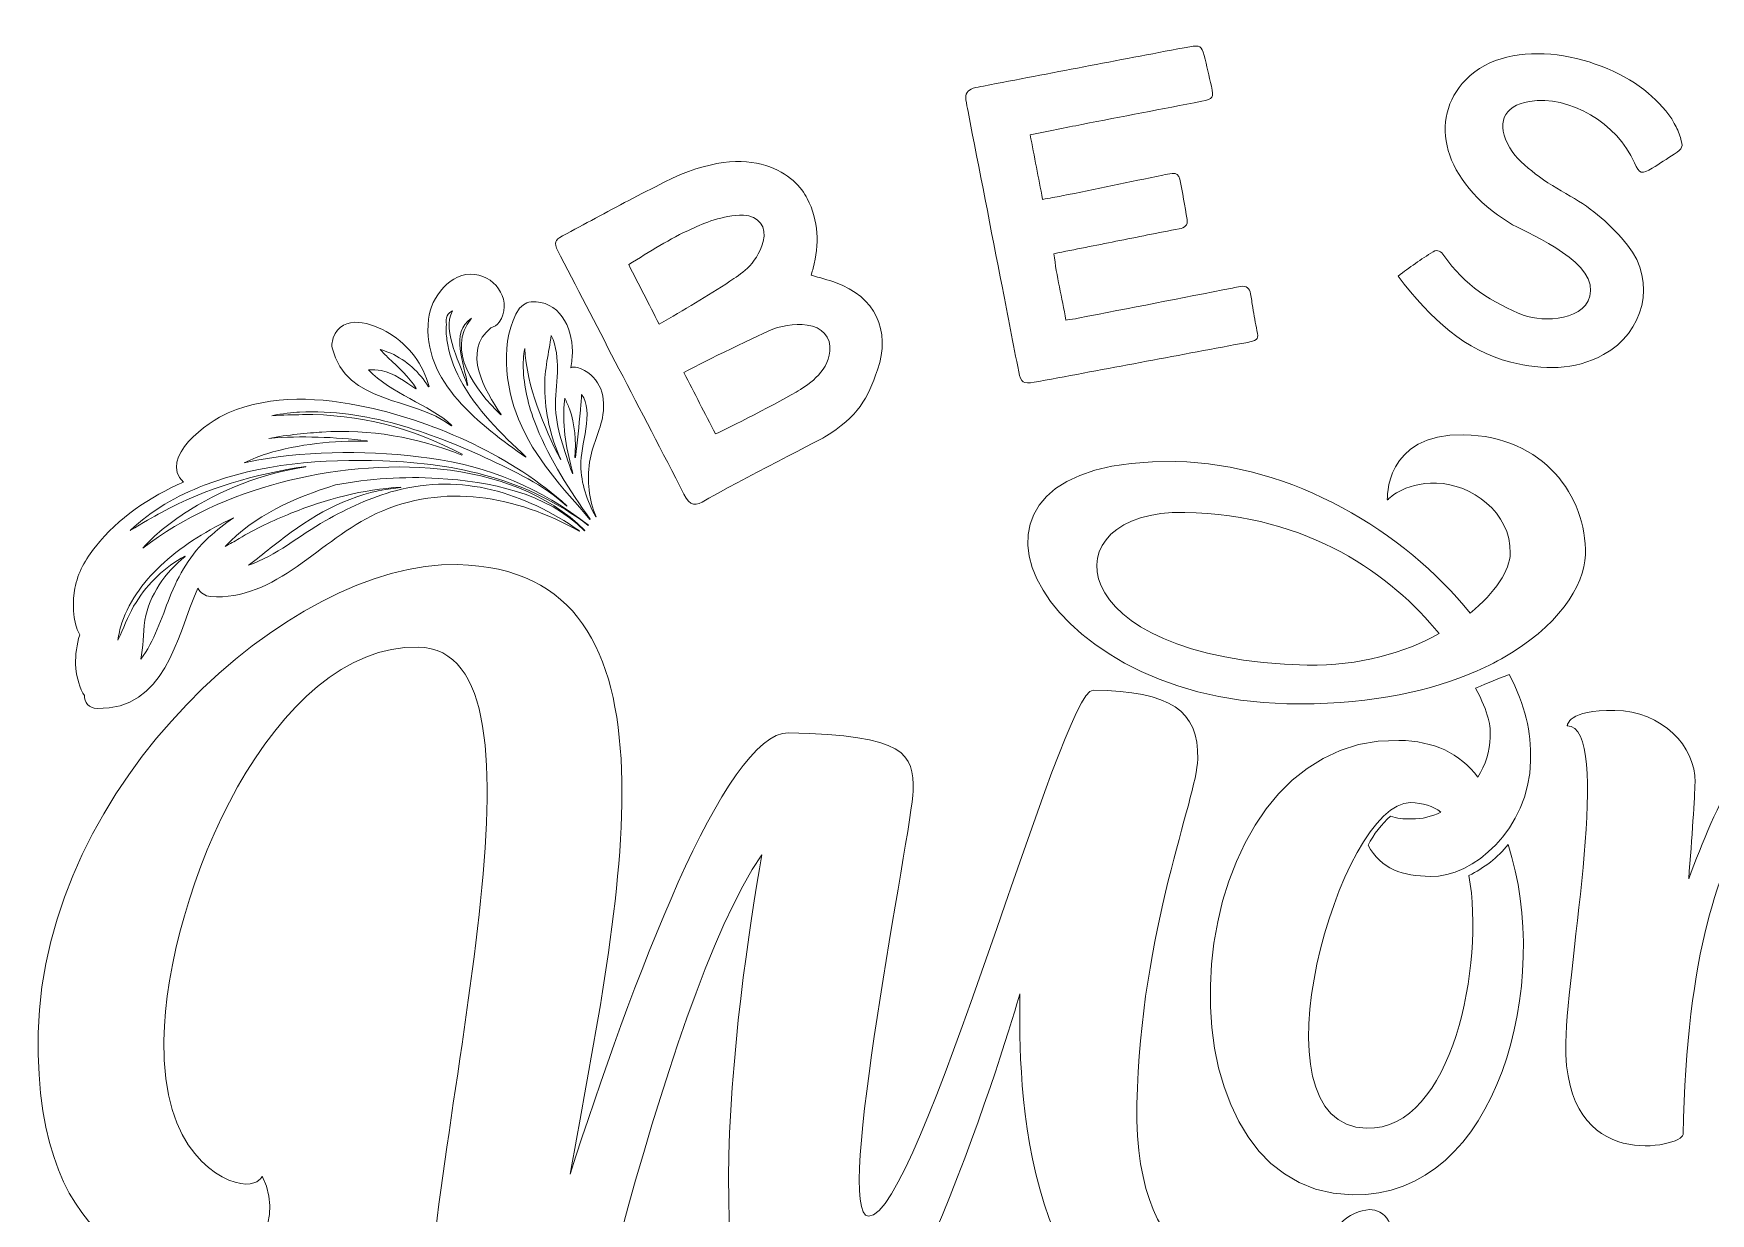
# Model space of a CAD drawing. Header units: millimetres. Extents: x -423 to 423, y -251 to 251.
# Drawn here: x -168.35 to -122.56, y -217.66 to -185.45 of the extents above; entities that cross this region are included whole.
import ezdxf

# ---------------------------------------------------------------- set-up
doc = ezdxf.new("R2010")
doc.units = ezdxf.units.MM
doc.header["$MEASUREMENT"] = 0
doc.layers.add('Layer 1', color=7, linetype='Continuous')

msp = doc.modelspace()

# ---------------------------------------------------------------- linework, layer by layer
at = {"layer": 'Layer 1', "color": 1, "lineweight": 5}
for points, knots in [([(-128.0133, -194.418), (-127.1181, -194.6416), (-126.2847, -194.6533), (-125.4754, -194.212), (-124.3801, -193.6141), (-124.0122, -192.2353), (-124.8205, -191.2258), (-125.2595, -190.6777), (-125.7801, -190.2367), (-126.3858, -189.8864), (-126.7123, -189.6971), (-127.045, -189.5103), (-127.3408, -189.2788), (-127.6013, -189.0755), (-127.8755, -188.847), (-128.0358, -188.5676), (-128.4087, -187.9197), (-128.2448, -187.4265), (-127.4986, -187.3013), (-126.4188, -187.1198), (-125.1046, -187.9017), (-124.6323, -188.9806), (-124.5023, -189.2774), (-124.4285, -189.3006), (-124.1458, -189.1249), (-123.9444, -188.9993), (-123.7446, -188.8703), (-123.5461, -188.7396), (-123.3146, -188.5871), (-123.2966, -188.5477), (-123.3793, -188.2885), (-123.4218, -188.1556), (-123.479, -188.0258), (-123.5446, -187.9028), (-123.7208, -187.5736), (-123.9785, -187.3156), (-124.2613, -187.0753), (-125.4712, -186.0494), (-128.0111, -185.4504), (-129.2408, -186.7123), (-130.2827, -187.7815), (-129.8673, -189.4885), (-128.0472, -190.6198), (-127.6825, -190.8496), (-125.7832, -191.5839), (-125.8295, -192.472), (-125.8735, -193.3151), (-127.1625, -193.3318), (-127.6456, -193.1439), (-128.5086, -192.8083), (-129.2943, -192.3118), (-129.8356, -191.5123), (-129.9106, -191.4019), (-130.0041, -191.3299), (-130.1329, -191.4087), (-130.4617, -191.6103), (-130.7759, -191.8328), (-131.0895, -192.0757), (-130.1769, -193.2601), (-129.2516, -194.1086), (-128.0133, -194.418)], [0, 0, 0, 0, 0.05, 0.05, 0.05, 0.1, 0.1, 0.1, 0.15, 0.15, 0.15, 0.2, 0.2, 0.2, 0.25, 0.25, 0.25, 0.3, 0.3, 0.3, 0.35, 0.35, 0.35, 0.4, 0.4, 0.4, 0.45, 0.45, 0.45, 0.5, 0.5, 0.5, 0.55, 0.55, 0.55, 0.6, 0.6, 0.6, 0.65, 0.65, 0.65, 0.7, 0.7, 0.7, 0.75, 0.75, 0.75, 0.8, 0.8, 0.8, 0.85, 0.85, 0.85, 0.9, 0.9, 0.9, 0.95, 0.95, 0.95, 1, 1, 1, 1]), ([(-142.8318, -187.5786), (-142.5191, -189.1824), (-142.2063, -190.786), (-141.8937, -192.3902), (-141.7445, -193.1553), (-141.5985, -193.9215), (-141.4467, -194.686), (-141.388, -194.9807), (-141.3264, -195.0174), (-141.0284, -194.9684), (-141.0284, -194.9684), (-140.9019, -194.9486), (-140.9019, -194.9486), (-139.0542, -194.6026), (-137.2067, -194.2563), (-135.3593, -193.9101), (-135.2858, -193.8962), (-135.212, -193.8848), (-135.1392, -193.8676), (-134.9126, -193.8133), (-134.8969, -193.7831), (-134.9423, -193.5609), (-134.985, -193.3521), (-135.021, -193.1417), (-135.0571, -192.9313), (-135.0787, -192.8052), (-135.0912, -192.6771), (-135.1154, -192.5517), (-135.1441, -192.4031), (-135.2316, -192.3275), (-135.3899, -192.3567), (-135.4634, -192.3702), (-135.5369, -192.3834), (-135.6104, -192.3977), (-137.015, -192.6719), (-138.4194, -192.9467), (-139.8244, -193.2202), (-139.9265, -193.2402), (-140.0298, -193.2519), (-140.1598, -193.2713), (-140.2676, -192.6593), (-140.4169, -192.0755), (-140.4864, -191.4609), (-139.8991, -191.3431), (-139.3452, -191.2316), (-138.7913, -191.1213), (-138.2154, -191.0064), (-137.6397, -190.8896), (-137.0625, -190.7805), (-136.9118, -190.752), (-136.8229, -190.6889), (-136.8504, -190.5259), (-136.9129, -190.1573), (-136.9774, -189.7891), (-137.0464, -189.4218), (-137.0669, -189.312), (-137.1444, -189.2585), (-137.2568, -189.2713), (-137.3417, -189.281), (-137.4258, -189.2973), (-137.5094, -189.3146), (-138.4295, -189.5039), (-139.3498, -189.6949), (-140.2701, -189.8835), (-140.4353, -189.9174), (-140.6021, -189.9427), (-140.7958, -189.977), (-140.9111, -189.38), (-141.0213, -188.8089), (-141.1367, -188.2113), (-140.638, -188.1127), (-140.179, -188.0211), (-139.7197, -187.9318), (-138.6293, -187.7199), (-137.5385, -187.5108), (-136.4485, -187.2974), (-136.1312, -187.2353), (-136.1141, -187.2041), (-136.1858, -186.8892), (-136.2498, -186.6081), (-136.3132, -186.3263), (-136.3861, -186.0475), (-136.4538, -185.7884), (-136.5002, -185.7649), (-136.7751, -185.8096), (-136.7751, -185.8096), (-136.9329, -185.8362), (-136.9329, -185.8362), (-138.7583, -186.185), (-140.5839, -186.5335), (-142.409, -186.8828), (-142.5036, -186.9008), (-142.5992, -186.9164), (-142.6902, -186.9457), (-142.8417, -186.9944), (-142.9178, -187.0984), (-142.8892, -187.2635), (-142.8707, -187.3685), (-142.8524, -187.4736), (-142.8318, -187.5786)], [0, 0, 0, 0, 0.030303, 0.030303, 0.030303, 0.0606061, 0.0606061, 0.0606061, 0.0909091, 0.0909091, 0.0909091, 0.1212121, 0.1212121, 0.1212121, 0.1515152, 0.1515152, 0.1515152, 0.1818182, 0.1818182, 0.1818182, 0.2121212, 0.2121212, 0.2121212, 0.2424242, 0.2424242, 0.2424242, 0.2727273, 0.2727273, 0.2727273, 0.3030303, 0.3030303, 0.3030303, 0.3333333, 0.3333333, 0.3333333, 0.3636364, 0.3636364, 0.3636364, 0.3939394, 0.3939394, 0.3939394, 0.4242424, 0.4242424, 0.4242424, 0.4545455, 0.4545455, 0.4545455, 0.4848485, 0.4848485, 0.4848485, 0.5151515, 0.5151515, 0.5151515, 0.5454545, 0.5454545, 0.5454545, 0.5757576, 0.5757576, 0.5757576, 0.6060606, 0.6060606, 0.6060606, 0.6363636, 0.6363636, 0.6363636, 0.6666667, 0.6666667, 0.6666667, 0.6969697, 0.6969697, 0.6969697, 0.7272727, 0.7272727, 0.7272727, 0.7575758, 0.7575758, 0.7575758, 0.7878788, 0.7878788, 0.7878788, 0.8181818, 0.8181818, 0.8181818, 0.8484848, 0.8484848, 0.8484848, 0.8787879, 0.8787879, 0.8787879, 0.9090909, 0.9090909, 0.9090909, 0.9393939, 0.9393939, 0.9393939, 0.969697, 0.969697, 0.969697, 1, 1, 1, 1]), ([(-153.9596, -191.5264), (-153.428, -192.5513), (-152.8963, -193.5767), (-152.3647, -194.6017), (-151.774, -195.7403), (-151.1755, -196.8754), (-150.5961, -198.0199), (-150.4242, -198.359), (-150.2576, -198.3542), (-149.9995, -198.1878), (-149.6883, -197.9873), (-146.8735, -196.5382), (-146.7455, -196.4612), (-145.8204, -195.9047), (-145.5746, -195.405), (-145.3046, -194.6301), (-144.9302, -193.5547), (-145.3728, -192.6313), (-146.4486, -192.2487), (-146.6583, -192.1743), (-146.8747, -192.1184), (-147.1178, -192.0453), (-147.0912, -191.9584), (-147.0743, -191.9083), (-147.061, -191.8576), (-146.8856, -191.2041), (-146.9099, -190.5648), (-147.2217, -189.9546), (-147.5177, -189.3762), (-148.651, -188.2669), (-151.1286, -189.5079), (-151.4503, -189.6768), (-151.7778, -189.8346), (-152.0991, -190.0048), (-152.7035, -190.3254), (-153.305, -190.651), (-153.9072, -190.9756), (-154.1229, -191.092), (-154.1414, -191.1554), (-154.0331, -191.3839), (-154.0331, -191.3839), (-153.9596, -191.5264), (-153.9596, -191.5264)], [0, 0, 0, 0, 0.0714286, 0.0714286, 0.0714286, 0.1428571, 0.1428571, 0.1428571, 0.2142857, 0.2142857, 0.2142857, 0.2857143, 0.2857143, 0.2857143, 0.3571429, 0.3571429, 0.3571429, 0.4285714, 0.4285714, 0.4285714, 0.5, 0.5, 0.5, 0.5714286, 0.5714286, 0.5714286, 0.6428571, 0.6428571, 0.6428571, 0.7142857, 0.7142857, 0.7142857, 0.7857143, 0.7857143, 0.7857143, 0.8571429, 0.8571429, 0.8571429, 0.9285714, 0.9285714, 0.9285714, 1, 1, 1, 1]), ([(-150.3751, -190.7798), (-150.0386, -190.6277), (-149.5574, -190.4123), (-148.9641, -190.4079), (-148.5605, -190.4151), (-148.3125, -190.738), (-148.4258, -191.1262), (-148.6239, -191.8028), (-149.0579, -192.0253), (-149.3349, -192.2117), (-149.9443, -192.6215), (-150.5884, -192.9802), (-151.2637, -193.3872), (-151.5533, -192.8221), (-151.8202, -192.3021), (-152.0991, -191.7586), (-151.5306, -191.4023), (-150.9739, -191.0504), (-150.3751, -190.7798)], [0, 0, 0, 0, 0.1666667, 0.1666667, 0.1666667, 0.3333333, 0.3333333, 0.3333333, 0.5, 0.5, 0.5, 0.6666667, 0.6666667, 0.6666667, 0.8333333, 0.8333333, 0.8333333, 1, 1, 1, 1]), ([(-154.9101, -197.0149), (-154.9101, -197.0149), (-154.9033, -197.0057), (-154.9033, -197.0057), (-155.5667, -196.3917), (-156.2777, -195.7001), (-156.7005, -194.8916), (-156.8767, -194.5551), (-157.0116, -194.1872), (-157.0602, -193.8089), (-157.0827, -193.6738), (-157.0882, -193.5378), (-157.0774, -193.4002), (-157.1014, -193.2042), (-157.0446, -193.0783), (-156.9075, -193.0211), (-157.2262, -193.5855), (-156.6505, -194.5238), (-156.5062, -195.0542), (-156.5062, -195.0542), (-156.4949, -195.0526), (-156.4949, -195.0526), (-156.5827, -194.466), (-156.985, -193.6053), (-156.3952, -193.2242), (-157.0977, -194.093), (-156.2955, -195.1823), (-155.5892, -195.8554), (-155.5892, -195.8554), (-155.5815, -195.8479), (-155.5815, -195.8479), (-156.0324, -195.1843), (-156.6604, -194.1306), (-155.8598, -193.4812), (-155.7725, -193.4592), (-155.6924, -193.4093), (-155.6369, -193.3303), (-155.2652, -192.801), (-155.6818, -192.0993), (-156.3017, -192.0246), (-156.9639, -191.9445), (-157.5023, -192.6575), (-157.5662, -193.2462), (-157.7541, -194.9717), (-156.1294, -196.1479), (-154.9101, -197.0149)], [0, 0, 0, 0, 0.0666667, 0.0666667, 0.0666667, 0.1333333, 0.1333333, 0.1333333, 0.2, 0.2, 0.2, 0.2666667, 0.2666667, 0.2666667, 0.3333333, 0.3333333, 0.3333333, 0.4, 0.4, 0.4, 0.4666667, 0.4666667, 0.4666667, 0.5333333, 0.5333333, 0.5333333, 0.6, 0.6, 0.6, 0.6666667, 0.6666667, 0.6666667, 0.7333333, 0.7333333, 0.7333333, 0.8, 0.8, 0.8, 0.8666667, 0.8666667, 0.8666667, 0.9333333, 0.9333333, 0.9333333, 1, 1, 1, 1]), ([(-153.5002, -194.5692), (-153.5682, -194.5481), (-153.6285, -194.5514), (-153.6793, -194.571), (-153.6544, -194.4229), (-153.6359, -194.2739), (-153.6355, -194.1227), (-153.6329, -193.4673), (-154.0096, -192.7176), (-154.7593, -192.7764), (-154.8482, -192.7836), (-154.9165, -192.814), (-154.9666, -192.8584), (-154.9666, -192.8584), (-155.0795, -192.944), (-155.0795, -192.944), (-155.6384, -193.8014), (-155.4686, -195.0821), (-155.1048, -195.9809), (-154.6715, -197.0501), (-153.8956, -197.8524), (-153.1566, -198.7133), (-153.1566, -198.7133), (-153.1474, -198.7061), (-153.1474, -198.7061), (-153.7125, -197.9295), (-154.2462, -197.0899), (-154.6086, -196.198), (-154.8077, -195.7082), (-154.9453, -195.1845), (-154.9745, -194.6554), (-154.9862, -194.4416), (-154.9703, -194.2417), (-154.9391, -194.0461), (-154.881, -195.0942), (-154.4086, -196.1917), (-153.9618, -197.0789), (-153.9618, -197.0789), (-153.9519, -197.0732), (-153.9519, -197.0732), (-154.2409, -196.448), (-154.3806, -195.8085), (-154.392, -195.1196), (-154.4, -194.6233), (-154.2803, -194.1663), (-154.2118, -193.6889), (-154.0688, -193.9717), (-154.0446, -194.39), (-154.0435, -194.5784), (-154.0417, -194.9079), (-154.1025, -195.2349), (-154.098, -195.5647), (-154.0886, -196.2315), (-153.8503, -196.8426), (-153.635, -197.464), (-153.635, -197.464), (-153.6236, -197.4609), (-153.6236, -197.4609), (-153.7812, -196.847), (-153.9189, -196.2013), (-153.8608, -195.5647), (-153.8608, -195.5647), (-153.8408, -195.4041), (-153.8408, -195.4041), (-153.8014, -195.4983), (-153.7545, -195.594), (-153.7165, -195.6956), (-153.5596, -196.1164), (-153.5362, -196.5772), (-153.5648, -197.0233), (-153.5648, -197.0233), (-153.553, -197.025), (-153.553, -197.025), (-153.488, -196.5935), (-153.4583, -196.1641), (-153.4185, -195.7296), (-153.4058, -195.592), (-153.3846, -195.445), (-153.3846, -195.3051), (-153.0297, -195.7443), (-153.4234, -196.7213), (-153.4095, -197.2325), (-153.3956, -197.7411), (-153.2343, -198.1997), (-152.9998, -198.6455), (-152.9998, -198.6455), (-152.9892, -198.6411), (-152.9892, -198.6411), (-153.1833, -198.1649), (-153.2451, -197.6627), (-153.1685, -197.1538), (-153.1005, -196.7031), (-152.8741, -196.3013), (-152.8026, -195.8532), (-152.7115, -195.2833), (-152.9276, -194.7466), (-153.5002, -194.5692)], [0, 0, 0, 0, 0.03125, 0.03125, 0.03125, 0.0625, 0.0625, 0.0625, 0.09375, 0.09375, 0.09375, 0.125, 0.125, 0.125, 0.15625, 0.15625, 0.15625, 0.1875, 0.1875, 0.1875, 0.21875, 0.21875, 0.21875, 0.25, 0.25, 0.25, 0.28125, 0.28125, 0.28125, 0.3125, 0.3125, 0.3125, 0.34375, 0.34375, 0.34375, 0.375, 0.375, 0.375, 0.40625, 0.40625, 0.40625, 0.4375, 0.4375, 0.4375, 0.46875, 0.46875, 0.46875, 0.5, 0.5, 0.5, 0.53125, 0.53125, 0.53125, 0.5625, 0.5625, 0.5625, 0.59375, 0.59375, 0.59375, 0.625, 0.625, 0.625, 0.65625, 0.65625, 0.65625, 0.6875, 0.6875, 0.6875, 0.71875, 0.71875, 0.71875, 0.75, 0.75, 0.75, 0.78125, 0.78125, 0.78125, 0.8125, 0.8125, 0.8125, 0.84375, 0.84375, 0.84375, 0.875, 0.875, 0.875, 0.90625, 0.90625, 0.90625, 0.9375, 0.9375, 0.9375, 0.96875, 0.96875, 0.96875, 1, 1, 1, 1]), ([(-156.9337, -196.1575), (-156.9337, -196.1575), (-156.9256, -196.1472), (-156.9256, -196.1472), (-157.5497, -195.5753), (-158.6112, -195.2758), (-159.1999, -194.6299), (-159.089, -194.6266), (-158.9737, -194.6242), (-158.8559, -194.6493), (-158.4997, -194.7252), (-158.2078, -194.9538), (-157.9103, -195.1499), (-157.9103, -195.1499), (-157.9018, -195.1416), (-157.9018, -195.1416), (-158.095, -194.815), (-158.3846, -194.5665), (-158.657, -194.3082), (-158.7358, -194.2336), (-158.8106, -194.1515), (-158.8861, -194.074), (-158.7938, -194.0982), (-158.6984, -194.1315), (-158.5967, -194.1766), (-158.1625, -194.3685), (-157.8175, -194.6975), (-157.5609, -195.0931), (-157.5609, -195.0931), (-157.5497, -195.0883), (-157.5497, -195.0883), (-157.7065, -194.4776), (-158.0914, -193.9684), (-158.6303, -193.6381), (-159.1105, -193.3437), (-159.9117, -193.0822), (-160.1697, -193.7574), (-160.1697, -193.7574), (-160.1857, -193.8434), (-160.1857, -193.8434), (-160.2071, -193.8984), (-160.2124, -193.961), (-160.1948, -194.0309), (-159.798, -195.5958), (-158.0028, -195.3528), (-156.9337, -196.1575)], [0, 0, 0, 0, 0.0666667, 0.0666667, 0.0666667, 0.1333333, 0.1333333, 0.1333333, 0.2, 0.2, 0.2, 0.2666667, 0.2666667, 0.2666667, 0.3333333, 0.3333333, 0.3333333, 0.4, 0.4, 0.4, 0.4666667, 0.4666667, 0.4666667, 0.5333333, 0.5333333, 0.5333333, 0.6, 0.6, 0.6, 0.6666667, 0.6666667, 0.6666667, 0.7333333, 0.7333333, 0.7333333, 0.8, 0.8, 0.8, 0.8666667, 0.8666667, 0.8666667, 0.9333333, 0.9333333, 0.9333333, 1, 1, 1, 1]), ([(-147.2226, -193.407), (-146.828, -193.4557), (-146.562, -193.735), (-146.6029, -194.1236), (-146.6656, -194.7201), (-147.2485, -195.0747), (-147.5274, -195.2384), (-148.1891, -195.6272), (-149.6388, -196.3512), (-149.731, -196.3785), (-150.0204, -195.8143), (-150.3009, -195.267), (-150.5897, -194.7032), (-150.5056, -194.6456), (-148.9872, -193.8859), (-148.2865, -193.5732), (-147.9536, -193.4244), (-147.5921, -193.3615), (-147.2226, -193.407)], [0, 0, 0, 0, 0.1666667, 0.1666667, 0.1666667, 0.3333333, 0.3333333, 0.3333333, 0.5, 0.5, 0.5, 0.6666667, 0.6666667, 0.6666667, 0.8333333, 0.8333333, 0.8333333, 1, 1, 1, 1]), ([(-157.5422, -197.0373), (-159.0945, -196.832), (-160.7092, -196.8202), (-162.2529, -197.1001), (-162.3671, -197.1208), (-162.4818, -197.1441), (-162.5964, -197.1692), (-162.3738, -197.0704), (-162.1625, -196.9722), (-161.9836, -196.9196), (-161.1018, -196.6595), (-160.1582, -196.5514), (-159.2403, -196.5843), (-159.2403, -196.5843), (-159.2403, -196.5721), (-159.2403, -196.5721), (-160.1419, -196.4612), (-161.0235, -196.4276), (-161.9253, -196.5033), (-161.4004, -196.3983), (-160.8626, -196.3572), (-160.4769, -196.3296), (-159.1613, -196.2346), (-157.8791, -196.4771), (-156.6556, -196.957), (-156.6556, -196.957), (-156.6468, -196.9355), (-156.6468, -196.9355), (-158.0014, -196.2187), (-159.4694, -195.8264), (-161.0068, -195.8528), (-161.2557, -195.8572), (-161.5426, -195.8618), (-161.8406, -195.8823), (-161.5505, -195.8257), (-161.284, -195.7943), (-161.0867, -195.785), (-160.1943, -195.7417), (-159.289, -195.871), (-158.4316, -196.1151), (-157.6025, -196.3516), (-156.7887, -196.6672), (-156.0071, -197.0299), (-155.2465, -197.383), (-154.4116, -197.7767), (-153.7922, -198.3513), (-153.7922, -198.3513), (-153.7834, -198.3423), (-153.7834, -198.3423), (-155.2547, -197.0105), (-157.3177, -196.0708), (-159.2544, -195.6481), (-160.4909, -195.3783), (-161.8482, -195.2954), (-163.0359, -195.8037), (-163.5902, -196.0407), (-164.9541, -197.0274), (-164.2526, -197.6951), (-165.1826, -198.0954), (-166.0351, -198.6699), (-166.6627, -199.4591), (-166.9305, -199.796), (-167.1389, -200.167), (-167.2243, -200.5944), (-167.2837, -200.8917), (-167.3004, -201.5173), (-167.0907, -201.8637), (-167.2496, -202.4024), (-167.2555, -202.9569), (-167.0025, -203.4582), (-167.0025, -203.4582), (-166.9637, -203.5191), (-166.9637, -203.5191), (-166.9591, -203.6959), (-166.8431, -203.8704), (-166.614, -203.8748), (-164.7508, -203.9091), (-164.4714, -201.9662), (-163.8611, -200.5919), (-163.803, -200.722), (-163.6651, -200.8049), (-163.5181, -200.8173), (-161.7475, -200.9638), (-160.4938, -199.2375), (-158.9904, -198.5538), (-157.1289, -197.7068), (-155.1898, -198.0608), (-153.4482, -199.037), (-153.4482, -199.037), (-153.4425, -199.0269), (-153.4425, -199.0269), (-154.9488, -197.9827), (-156.6556, -197.4455), (-158.4684, -197.929), (-159.1415, -198.1084), (-159.7799, -198.4081), (-160.384, -198.7518), (-161.0842, -199.1504), (-161.7319, -199.7137), (-162.4827, -199.9632), (-162.4827, -199.9632), (-162.4545, -199.9415), (-162.4545, -199.9415), (-162.0692, -199.6545), (-161.7024, -199.3429), (-161.3129, -199.0619), (-160.4115, -198.412), (-159.447, -197.938), (-158.3242, -197.8445), (-158.3242, -197.8445), (-158.3242, -197.8322), (-158.3242, -197.8322), (-159.3568, -197.8965), (-160.3695, -198.1543), (-161.3269, -198.5472), (-161.8124, -198.7465), (-162.2901, -198.965), (-162.7386, -199.2379), (-162.8629, -199.3134), (-162.9937, -199.3829), (-163.1186, -199.4571), (-162.3287, -198.6061), (-161.2213, -198.1185), (-160.1094, -197.7736), (-159.1851, -197.5981), (-158.24, -197.5355), (-157.2995, -197.5925), (-155.8928, -197.6781), (-154.3339, -197.9847), (-153.3034, -199.0214), (-153.3034, -199.0214), (-153.2944, -199.0126), (-153.2944, -199.0126), (-155.3647, -196.985), (-158.9748, -197.0123), (-161.6018, -197.7066), (-162.9389, -198.0602), (-164.2652, -198.6453), (-165.3655, -199.4978), (-165.0486, -199.1307), (-164.648, -198.8291), (-164.2526, -198.5646), (-163.2546, -197.8976), (-162.1026, -197.4555), (-160.9139, -197.2816), (-160.9139, -197.2816), (-160.9172, -197.2695), (-160.9172, -197.2695), (-162.3005, -197.468), (-163.6395, -197.8599), (-164.8719, -198.5313), (-165.0659, -198.6369), (-165.3798, -198.8062), (-165.7076, -199.0176), (-165.1348, -198.4662), (-164.4348, -198.0668), (-163.6904, -197.7801), (-162.1445, -197.185), (-160.4555, -197.0587), (-158.8137, -197.1139), (-156.7986, -197.1817), (-154.8258, -197.6245), (-153.2007, -198.8806), (-153.2007, -198.8806), (-153.1932, -198.8707), (-153.1932, -198.8707), (-154.5111, -197.8656), (-155.8928, -197.255), (-157.5422, -197.0373)], [0, 0, 0, 0, 0.0178571, 0.0178571, 0.0178571, 0.0357143, 0.0357143, 0.0357143, 0.0535714, 0.0535714, 0.0535714, 0.0714286, 0.0714286, 0.0714286, 0.0892857, 0.0892857, 0.0892857, 0.1071429, 0.1071429, 0.1071429, 0.125, 0.125, 0.125, 0.1428571, 0.1428571, 0.1428571, 0.1607143, 0.1607143, 0.1607143, 0.1785714, 0.1785714, 0.1785714, 0.1964286, 0.1964286, 0.1964286, 0.2142857, 0.2142857, 0.2142857, 0.2321429, 0.2321429, 0.2321429, 0.25, 0.25, 0.25, 0.2678571, 0.2678571, 0.2678571, 0.2857143, 0.2857143, 0.2857143, 0.3035714, 0.3035714, 0.3035714, 0.3214286, 0.3214286, 0.3214286, 0.3392857, 0.3392857, 0.3392857, 0.3571429, 0.3571429, 0.3571429, 0.375, 0.375, 0.375, 0.3928571, 0.3928571, 0.3928571, 0.4107143, 0.4107143, 0.4107143, 0.4285714, 0.4285714, 0.4285714, 0.4464286, 0.4464286, 0.4464286, 0.4642857, 0.4642857, 0.4642857, 0.4821429, 0.4821429, 0.4821429, 0.5, 0.5, 0.5, 0.5178571, 0.5178571, 0.5178571, 0.5357143, 0.5357143, 0.5357143, 0.5535714, 0.5535714, 0.5535714, 0.5714286, 0.5714286, 0.5714286, 0.5892857, 0.5892857, 0.5892857, 0.6071429, 0.6071429, 0.6071429, 0.625, 0.625, 0.625, 0.6428571, 0.6428571, 0.6428571, 0.6607143, 0.6607143, 0.6607143, 0.6785714, 0.6785714, 0.6785714, 0.6964286, 0.6964286, 0.6964286, 0.7142857, 0.7142857, 0.7142857, 0.7321429, 0.7321429, 0.7321429, 0.75, 0.75, 0.75, 0.7678571, 0.7678571, 0.7678571, 0.7857143, 0.7857143, 0.7857143, 0.8035714, 0.8035714, 0.8035714, 0.8214286, 0.8214286, 0.8214286, 0.8392857, 0.8392857, 0.8392857, 0.8571429, 0.8571429, 0.8571429, 0.875, 0.875, 0.875, 0.8928571, 0.8928571, 0.8928571, 0.9107143, 0.9107143, 0.9107143, 0.9285714, 0.9285714, 0.9285714, 0.9464286, 0.9464286, 0.9464286, 0.9642857, 0.9642857, 0.9642857, 0.9821429, 0.9821429, 0.9821429, 1, 1, 1, 1]), ([(-128.0234, -199.6356), (-128.0008, -198.5218), (-129.0993, -197.742), (-130.0348, -197.723), (-130.9707, -197.7041), (-131.3813, -198.1863), (-131.3813, -198.1863), (-131.3813, -198.1863), (-131.4781, -196.3569), (-129.2953, -196.4009), (-127.1122, -196.445), (-125.9417, -198.0729), (-125.974, -199.6769), (-125.9912, -200.5327), (-126.7376, -201.6649), (-128.2686, -202.5186), (-128.5494, -202.6752), (-128.8574, -202.822), (-129.1911, -202.9564), (-130.4496, -203.4628), (-132.0864, -203.7876), (-134.1232, -203.7467), (-141.1175, -203.6058), (-144.327, -196.9894), (-137.1543, -197.134), (-133.9755, -197.198), (-130.9231, -199.0368), (-129.1213, -201.2693), (-128.4292, -200.7125), (-128.0326, -200.0973), (-128.0234, -199.6356)], [0, 0, 0, 0, 0.1, 0.1, 0.1, 0.2, 0.2, 0.2, 0.3, 0.3, 0.3, 0.4, 0.4, 0.4, 0.5, 0.5, 0.5, 0.6, 0.6, 0.6, 0.7, 0.7, 0.7, 0.8, 0.8, 0.8, 0.9, 0.9, 0.9, 1, 1, 1, 1]), ([(-164.7847, -199.886), (-164.2361, -199.3924), (-163.5825, -198.9921), (-162.8931, -198.6695), (-163.1303, -198.8332), (-163.3545, -199.0113), (-163.561, -199.202), (-164.0654, -199.6675), (-164.3862, -200.2119), (-164.6368, -200.8498), (-164.8465, -201.3833), (-165.055, -202.0523), (-165.424, -202.5313), (-165.3423, -202.2005), (-165.3718, -201.8445), (-165.3076, -201.4675), (-165.1878, -200.762), (-164.7565, -200.1674), (-164.2137, -199.7225), (-164.2137, -199.7225), (-164.2209, -199.7135), (-164.2209, -199.7135), (-164.7664, -200.0178), (-165.22, -200.4458), (-165.5527, -200.977), (-165.7312, -201.2616), (-165.8566, -201.5752), (-165.9838, -201.885), (-165.9838, -201.885), (-166.0459, -202.0117), (-166.0459, -202.0117), (-166.025, -201.8549), (-165.9922, -201.6975), (-165.9383, -201.5391), (-165.7204, -200.8982), (-165.2842, -200.3353), (-164.7847, -199.886)], [0, 0, 0, 0, 0.0833333, 0.0833333, 0.0833333, 0.1666667, 0.1666667, 0.1666667, 0.25, 0.25, 0.25, 0.3333333, 0.3333333, 0.3333333, 0.4166667, 0.4166667, 0.4166667, 0.5, 0.5, 0.5, 0.5833333, 0.5833333, 0.5833333, 0.6666667, 0.6666667, 0.6666667, 0.75, 0.75, 0.75, 0.8333333, 0.8333333, 0.8333333, 0.9166667, 0.9166667, 0.9166667, 1, 1, 1, 1]), ([(-129.9665, -201.832), (-131.2653, -200.2328), (-133.516, -198.589), (-136.9148, -198.5205), (-140.6571, -198.445), (-140.3832, -202.5507), (-133.5671, -202.6882), (-132.1429, -202.717), (-130.9073, -202.3486), (-129.9665, -201.832)], [0, 0, 0, 0, 0.3333333, 0.3333333, 0.3333333, 0.6666667, 0.6666667, 0.6666667, 1, 1, 1, 1]), ([(-115.0064, -203.9091), (-113.7139, -203.9351), (-112.696, -204.2678), (-112.7032, -204.6241), (-112.7103, -204.9806), (-115.6555, -214.0133), (-112.4031, -214.079), (-109.1513, -214.1444), (-105.2644, -209.2756), (-105.1713, -204.6421), (-105.1119, -201.7019), (-106.7485, -201.0895), (-107.1494, -201.0814), (-107.5503, -201.0734), (-107.8237, -201.3797), (-107.8237, -201.3797), (-107.8237, -201.3797), (-108.354, -201.1463), (-108.3392, -200.3888), (-108.3236, -199.6314), (-107.8994, -198.4814), (-106.2065, -198.5153), (-104.5131, -198.5496), (-102.3638, -200.2418), (-102.4311, -203.5832), (-102.5196, -207.9936), (-106.7867, -216.2424), (-112.3998, -216.1293), (-116.3203, -216.0501), (-117.1048, -213.1121), (-117.0905, -210.7194), (-117.8092, -212.9845), (-118.7418, -215.2883), (-119.5584, -215.2716), (-121.3851, -215.2352), (-121.8625, -214.6013), (-121.8365, -213.3093), (-121.818, -212.3963), (-121.5914, -208.8842), (-121.4602, -206.9017), (-122.2687, -208.0631), (-123.2057, -210.4862), (-123.3071, -215.5081), (-123.3133, -215.8201), (-126.5833, -216.6454), (-126.5097, -212.9924), (-126.4659, -210.8092), (-125.2219, -204.3719), (-126.4692, -204.3466), (-126.4692, -204.3466), (-126.4603, -203.901), (-125.1684, -203.9274), (-123.8764, -203.9533), (-122.9594, -204.9077), (-122.9795, -205.8879), (-122.9878, -206.2996), (-123.0648, -207.395), (-123.1514, -208.5266), (-122.4177, -206.5364), (-121.3515, -204.2269), (-120.3614, -204.2469), (-118.9355, -204.2757), (-118.1891, -204.8256), (-118.2025, -205.4939), (-118.2482, -207.7658), (-119.7488, -213.6634), (-119.1698, -213.6752), (-118.5906, -213.6867), (-116.699, -203.875), (-115.0064, -203.9091)], [0, 0, 0, 0, 0.0434783, 0.0434783, 0.0434783, 0.0869565, 0.0869565, 0.0869565, 0.1304348, 0.1304348, 0.1304348, 0.173913, 0.173913, 0.173913, 0.2173913, 0.2173913, 0.2173913, 0.2608696, 0.2608696, 0.2608696, 0.3043478, 0.3043478, 0.3043478, 0.3478261, 0.3478261, 0.3478261, 0.3913043, 0.3913043, 0.3913043, 0.4347826, 0.4347826, 0.4347826, 0.4782609, 0.4782609, 0.4782609, 0.5217391, 0.5217391, 0.5217391, 0.5652174, 0.5652174, 0.5652174, 0.6086957, 0.6086957, 0.6086957, 0.6521739, 0.6521739, 0.6521739, 0.6956522, 0.6956522, 0.6956522, 0.7391304, 0.7391304, 0.7391304, 0.7826087, 0.7826087, 0.7826087, 0.826087, 0.826087, 0.826087, 0.8695652, 0.8695652, 0.8695652, 0.9130435, 0.9130435, 0.9130435, 0.9565217, 0.9565217, 0.9565217, 1, 1, 1, 1]), ([(-133.2874, -220.5052), (-133.8659, -220.9061), (-134.8298, -221.2483), (-136.4362, -221.2158), (-141.6043, -221.1117), (-141.4452, -213.2259), (-141.4139, -211.6668), (-141.4139, -211.6668), (-144.6224, -222.7), (-147.0283, -222.6514), (-150.6938, -222.5774), (-149.1336, -211.7189), (-148.4655, -207.8717), (-151.2076, -211.8254), (-154.131, -225.6726), (-154.131, -225.6726), (-156.2696, -225.6297), (-157.7028, -223.7733), (-157.6588, -221.5903), (-157.5285, -215.1305), (-153.7933, -202.2805), (-157.8472, -202.1988), (-161.8124, -202.1189), (-164.7121, -208.8795), (-164.7937, -212.9337), (-164.8547, -215.9632), (-163.2236, -216.843), (-162.5553, -216.8564), (-162.1988, -216.8635), (-162.1051, -216.6427), (-162.1051, -216.6427), (-161.3775, -218.1283), (-162.7391, -219.3486), (-163.5856, -219.3314), (-164.4322, -219.3145), (-168.3508, -219.1463), (-168.2214, -212.731), (-168.0851, -205.9591), (-161.3657, -199.8548), (-156.7768, -199.9474), (-150.2517, -200.079), (-152.3748, -209.2057), (-153.6987, -216.5822), (-152.0343, -211.4346), (-149.4698, -204.507), (-147.7327, -204.542), (-144.5253, -204.6067), (-144.3123, -205.1014), (-144.333, -206.1259), (-144.3535, -207.1505), (-146.5274, -217.7142), (-145.5475, -217.7342), (-144.1662, -217.7619), (-140.2659, -203.3556), (-139.4191, -203.3724), (-137.2808, -203.4155), (-136.5333, -203.921), (-136.5601, -205.2574), (-136.5819, -206.3269), (-138.1247, -209.9057), (-138.2209, -214.6728), (-138.3203, -219.5987), (-135.2528, -219.8399), (-133.5438, -219.595), (-133.351, -219.5462), (-133.1521, -219.4841), (-132.9608, -219.422), (-133.1611, -217.9895), (-132.3678, -217.5802), (-131.8716, -217.5555), (-131.4893, -217.5364), (-131.0237, -217.9782), (-131.3716, -218.7659), (-131.5219, -219.1061), (-131.7298, -219.4203), (-131.9283, -219.7761), (-131.3353, -220.3762), (-130.2187, -220.3459), (-129.4417, -220.328), (-127.2163, -220.2767), (-125.0643, -219.4625), (-122.9289, -218.9128), (-120.734, -218.3473), (-118.498, -217.8832), (-116.2255, -217.8192), (-114.4225, -217.7685), (-112.385, -218.035), (-111.0563, -219.3831), (-110.6573, -219.7882), (-110.3876, -220.2292), (-110.2344, -220.6848), (-109.9254, -221.6017), (-110.1024, -222.5938), (-110.5861, -223.4168), (-110.7757, -223.7402), (-111.0323, -224.1588), (-111.3738, -224.3489), (-111.6518, -224.5039), (-111.836, -224.4708), (-111.7526, -224.1003), (-111.1267, -221.3104), (-114.4949, -220.1604), (-116.6244, -219.906), (-120.6017, -219.4309), (-124.4292, -220.6903), (-128.3617, -220.9468), (-129.643, -221.0304), (-131.4363, -220.8967), (-132.5051, -220.0743), (-132.5287, -220.0563), (-133.0275, -220.3577), (-133.2874, -220.5052)], [0, 0, 0, 0, 0.027027, 0.027027, 0.027027, 0.0540541, 0.0540541, 0.0540541, 0.0810811, 0.0810811, 0.0810811, 0.1081081, 0.1081081, 0.1081081, 0.1351351, 0.1351351, 0.1351351, 0.1621622, 0.1621622, 0.1621622, 0.1891892, 0.1891892, 0.1891892, 0.2162162, 0.2162162, 0.2162162, 0.2432432, 0.2432432, 0.2432432, 0.2702703, 0.2702703, 0.2702703, 0.2972973, 0.2972973, 0.2972973, 0.3243243, 0.3243243, 0.3243243, 0.3513514, 0.3513514, 0.3513514, 0.3783784, 0.3783784, 0.3783784, 0.4054054, 0.4054054, 0.4054054, 0.4324324, 0.4324324, 0.4324324, 0.4594595, 0.4594595, 0.4594595, 0.4864865, 0.4864865, 0.4864865, 0.5135135, 0.5135135, 0.5135135, 0.5405405, 0.5405405, 0.5405405, 0.5675676, 0.5675676, 0.5675676, 0.5945946, 0.5945946, 0.5945946, 0.6216216, 0.6216216, 0.6216216, 0.6486486, 0.6486486, 0.6486486, 0.6756757, 0.6756757, 0.6756757, 0.7027027, 0.7027027, 0.7027027, 0.7297297, 0.7297297, 0.7297297, 0.7567568, 0.7567568, 0.7567568, 0.7837838, 0.7837838, 0.7837838, 0.8108108, 0.8108108, 0.8108108, 0.8378378, 0.8378378, 0.8378378, 0.8648649, 0.8648649, 0.8648649, 0.8918919, 0.8918919, 0.8918919, 0.9189189, 0.9189189, 0.9189189, 0.9459459, 0.9459459, 0.9459459, 0.972973, 0.972973, 0.972973, 1, 1, 1, 1]), ([(-128.0566, -202.9443), (-128.3592, -203.065), (-128.5958, -203.1673), (-128.9778, -203.3156), (-128.5954, -204.0112), (-128.5641, -204.3565), (-128.5703, -204.6608), (-128.578, -205.0364), (-128.7038, -205.4132), (-128.9061, -205.749), (-129.4102, -205.0914), (-130.097, -204.7638), (-131.0679, -204.7442), (-137.2606, -204.6194), (-138.0902, -217.0375), (-132.3432, -217.1533), (-128.3102, -217.2347), (-126.8703, -211.2672), (-128.0835, -207.59), (-128.3539, -207.9432), (-128.7483, -208.2284), (-129.1534, -208.4376), (-128.7172, -210.8363), (-129.5905, -215.3816), (-131.9499, -215.3341), (-135.2468, -215.2676), (-132.6613, -206.4057), (-130.7457, -206.4442), (-130.4097, -206.4512), (-130.1388, -206.5335), (-129.9177, -206.7025), (-130.1696, -206.8268), (-130.439, -206.8962), (-130.7101, -206.8909), (-130.9469, -206.8862), (-131.1227, -206.8838), (-131.299, -206.8121), (-131.5261, -207.0304), (-131.76, -207.3074), (-131.9055, -207.6023), (-131.56, -208.2686), (-130.9486, -208.4458), (-130.207, -208.461), (-129.0485, -208.4841), (-127.5069, -207.1781), (-127.4691, -205.3069), (-127.4528, -204.4852), (-127.6075, -203.8088), (-128.0566, -202.9443)], [0, 0, 0, 0, 0.0625, 0.0625, 0.0625, 0.125, 0.125, 0.125, 0.1875, 0.1875, 0.1875, 0.25, 0.25, 0.25, 0.3125, 0.3125, 0.3125, 0.375, 0.375, 0.375, 0.4375, 0.4375, 0.4375, 0.5, 0.5, 0.5, 0.5625, 0.5625, 0.5625, 0.625, 0.625, 0.625, 0.6875, 0.6875, 0.6875, 0.75, 0.75, 0.75, 0.8125, 0.8125, 0.8125, 0.875, 0.875, 0.875, 0.9375, 0.9375, 0.9375, 1, 1, 1, 1])]:
    msp.add_open_spline(points, degree=3, knots=knots, dxfattribs=at)

doc.saveas('drawing.dxf')
